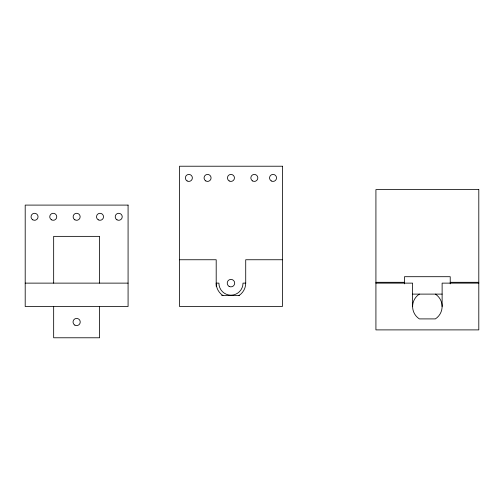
<?xml version="1.0" encoding="UTF-8"?>
<svg xmlns="http://www.w3.org/2000/svg" width="504" height="504" viewBox="0 0 504 504"><rect width="100%" height="100%" fill="white"/><g stroke="black" fill="none" stroke-linecap="round" stroke-linejoin="round"><path stroke-width="0.76" d="M179.518 259.749L216.197 259.749L216.197 286.228M282.397 259.749L245.719 259.749L245.719 283.128A14.761 14.761 0 0 1 238.965 295.527M375.921 282.303L404.504 282.303M450.223 282.303L478.8 282.303M25.2 283.128L128.079 283.128M245.719 283.128L243.01 283.128A12.058 12.058 0 0 1 230.958 295.187A12.058 12.058 0 0 1 218.9 283.128L216.197 283.128A14.761 14.761 0 0 0 222.951 295.527M375.921 283.128L412.6 283.128L412.6 306.508M478.8 283.128L442.121 283.128L442.121 306.508M412.6 294.109L442.121 294.109M221.634 295.527L239.501 295.527M450.223 283.865L450.223 276.702L404.504 276.702L404.504 283.865M99.616 283.128L99.616 236.363L53.663 236.363L53.663 283.128M99.616 306.344L99.616 337.781L53.663 337.781L53.663 306.344M435.368 294.109A14.761 14.761 0 0 1 435.368 318.906L419.353 318.906A14.761 14.761 0 0 1 419.353 294.109M282.397 166.219L179.518 166.219L179.518 306.508L282.397 306.508L282.397 166.219M478.8 189.605L375.921 189.605L375.921 329.893L478.8 329.893L478.8 189.605M128.079 205.097L25.2 205.097L25.2 306.508L128.079 306.508L128.079 205.097M74.888 219.826A3.509 3.509 0 0 0 80.149 216.789A3.509 3.509 0 0 0 74.888 213.746A3.509 3.509 0 0 0 74.888 219.826M51.502 219.826A3.509 3.509 0 0 0 56.763 216.789A3.509 3.509 0 0 0 51.502 213.746A3.509 3.509 0 0 0 51.502 219.826M98.267 219.826A3.509 3.509 0 0 0 103.528 216.789A3.509 3.509 0 0 0 98.267 213.746A3.509 3.509 0 0 0 98.267 219.826M116.972 219.826A3.509 3.509 0 0 0 122.233 216.789A3.509 3.509 0 0 0 116.972 213.746A3.509 3.509 0 0 0 116.972 219.826M32.798 219.826A3.509 3.509 0 0 0 38.058 216.789A3.509 3.509 0 0 0 32.798 213.746A3.509 3.509 0 0 0 32.798 219.826M74.838 325.124A3.604 3.604 0 0 0 80.243 322.006A3.604 3.604 0 0 0 74.838 318.881A3.604 3.604 0 0 0 74.838 325.124M229.087 286.367A3.742 3.742 0 0 0 234.7 283.128A3.742 3.742 0 0 0 229.087 279.89A3.742 3.742 0 0 0 229.087 286.367M229.2 180.949A3.509 3.509 0 0 0 234.461 177.912A3.509 3.509 0 0 0 229.2 174.875A3.509 3.509 0 0 0 229.2 180.949M252.586 180.949A3.509 3.509 0 0 0 257.846 177.912A3.509 3.509 0 0 0 252.586 174.875A3.509 3.509 0 0 0 252.586 180.949M205.821 180.949A3.509 3.509 0 0 0 211.082 177.912A3.509 3.509 0 0 0 205.821 174.875A3.509 3.509 0 0 0 205.821 180.949M187.116 180.949A3.509 3.509 0 0 0 192.377 177.912A3.509 3.509 0 0 0 187.116 174.875A3.509 3.509 0 0 0 187.116 180.949M271.291 180.949A3.509 3.509 0 0 0 276.551 177.912A3.509 3.509 0 0 0 271.291 174.875A3.509 3.509 0 0 0 271.291 180.949"/></g></svg>
